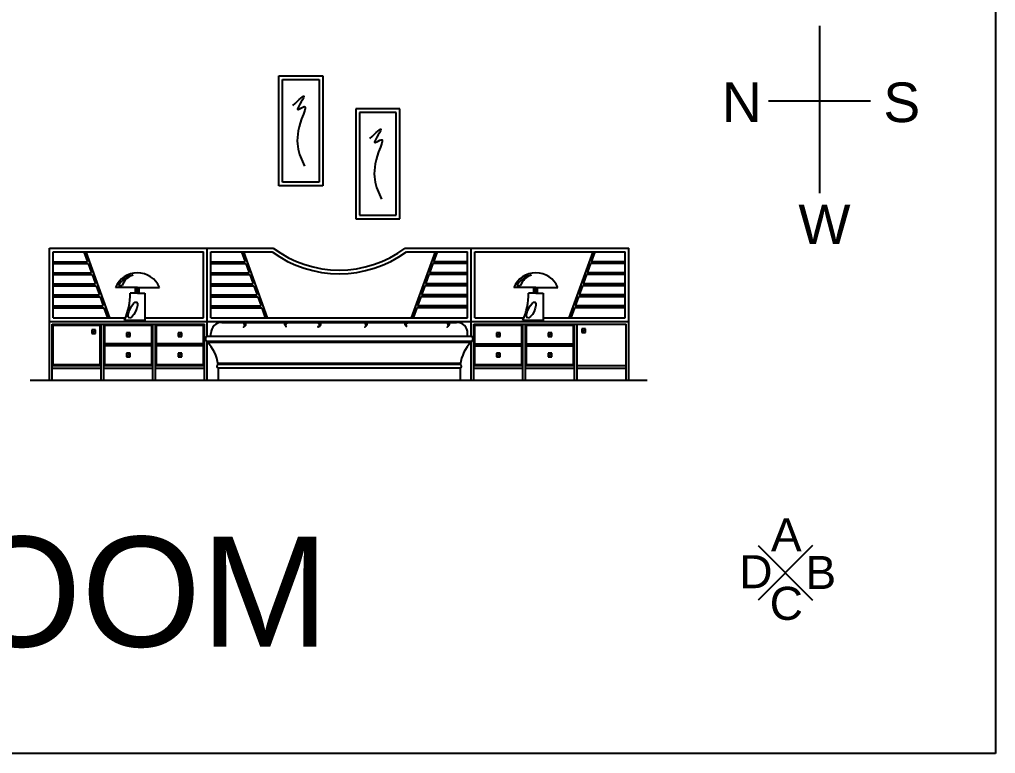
# Model space of a CAD drawing. Header units: metres. Extents: x 3586 to 7307, y 3108 to 6437.
# Drawn here: x 4051.414 to 4052.151, y 3261.086 to 3261.64 of the extents above; entities that cross this region are included whole.
import ezdxf

# ---------------------------------------------------------------- set-up
doc = ezdxf.new("R2010")
doc.units = ezdxf.units.M
doc.layers.add('TEXT', color=151, linetype='Continuous')
doc.styles.get("Standard").update_dxf_attribs({"font": 'arial.ttf'})
doc.linetypes.add('ZIGZAG', pattern='A,0.00254,-5.08,[131,ltypeshp.shx,S=5.08,R=0,X=-5.08,Y=0],-10.16,[131,ltypeshp.shx,S=5.08,R=180,X=5.08,Y=0],-5.08', length=20.32254)

msp = doc.modelspace()

# ---------------------------------------------------------------- linework, layer by layer
for p, q in [((4052.15091, 3262.36975), (4052.15091, 3261.08628)), ((4052.01818, 3261.63512), (4052.01818, 3261.5089)), ((4051.61006, 3261.51456), (4051.61006, 3261.59757)), ((4051.61006, 3261.59757), (4051.64327, 3261.59757)), ((4051.64327, 3261.59757), (4051.64327, 3261.51456)), ((4051.9797, 3261.57855), (4052.05666, 3261.57855)), ((4051.70138, 3261.57267), (4051.66817, 3261.57267)), ((4051.66817, 3261.57267), (4051.66817, 3261.48965)), ((4051.70138, 3261.48965), (4051.70138, 3261.57267)), ((4051.64327, 3261.51456), (4051.61006, 3261.51456)), ((4051.66817, 3261.48965), (4051.70138, 3261.48965)), ((4051.43712, 3261.3679), (4051.43712, 3261.46752)), ((4051.43712, 3261.46752), (4051.60591, 3261.46752)), ((4051.43989, 3261.41494), (4051.43989, 3261.46475)), ((4051.43989, 3261.46475), (4051.55334, 3261.46475)), ((4051.46295, 3261.46475), (4051.4657, 3261.45714)), ((4051.46442, 3261.46475), (4051.48244, 3261.41494)), ((4051.55334, 3261.41494), (4051.55334, 3261.46475)), ((4051.5561, 3261.40111), (4051.5561, 3261.46752)), ((4051.55887, 3261.46475), (4051.605, 3261.46475)), ((4051.55887, 3261.41494), (4051.55887, 3261.46475)), ((4051.58193, 3261.46475), (4051.58469, 3261.45714)), ((4051.58341, 3261.46475), (4051.60142, 3261.41494)), ((4051.70553, 3261.46752), (4051.87432, 3261.46752)), ((4051.70644, 3261.46475), (4051.75257, 3261.46475)), ((4051.72803, 3261.46475), (4051.71002, 3261.41494)), ((4051.7295, 3261.46475), (4051.72675, 3261.45714)), ((4051.75257, 3261.41494), (4051.75257, 3261.46475)), ((4051.75533, 3261.40111), (4051.75533, 3261.46752)), ((4051.7581, 3261.41494), (4051.7581, 3261.46475)), ((4051.7581, 3261.46475), (4051.87155, 3261.46475)), ((4051.84702, 3261.46475), (4051.829, 3261.41494)), ((4051.84849, 3261.46475), (4051.84573, 3261.45714)), ((4051.87155, 3261.41494), (4051.87155, 3261.46475)), ((4051.87432, 3261.3679), (4051.87432, 3261.46752)), ((4051.43989, 3261.45714), (4051.4657, 3261.45714)), ((4051.43989, 3261.45576), (4051.4662, 3261.45576)), ((4051.4662, 3261.45576), (4051.46871, 3261.44884)), ((4051.55887, 3261.45714), (4051.58469, 3261.45714)), ((4051.55887, 3261.45576), (4051.58519, 3261.45576)), ((4051.58519, 3261.45576), (4051.58769, 3261.44884)), ((4051.72625, 3261.45576), (4051.72375, 3261.44884)), ((4051.75257, 3261.45576), (4051.72625, 3261.45576)), ((4051.75257, 3261.45714), (4051.72675, 3261.45714)), ((4051.84523, 3261.45576), (4051.84273, 3261.44884)), ((4051.87155, 3261.45576), (4051.84523, 3261.45576)), ((4051.87155, 3261.45714), (4051.84573, 3261.45714)), ((4051.43989, 3261.44884), (4051.46871, 3261.44884)), ((4051.55887, 3261.44884), (4051.58769, 3261.44884)), ((4051.75257, 3261.44884), (4051.72375, 3261.44884)), ((4051.87155, 3261.44884), (4051.84273, 3261.44884)), ((4051.43989, 3261.44746), (4051.46921, 3261.44746)), ((4051.46921, 3261.44746), (4051.47171, 3261.44054)), ((4051.55887, 3261.44746), (4051.58819, 3261.44746)), ((4051.58819, 3261.44746), (4051.59069, 3261.44054)), ((4051.72325, 3261.44746), (4051.72075, 3261.44054)), ((4051.75257, 3261.44746), (4051.72325, 3261.44746)), ((4051.84223, 3261.44746), (4051.83973, 3261.44054)), ((4051.87155, 3261.44746), (4051.84223, 3261.44746)), ((4051.43989, 3261.44054), (4051.47171, 3261.44054)), ((4051.43989, 3261.43915), (4051.47221, 3261.43915)), ((4051.47221, 3261.43915), (4051.47471, 3261.43224)), ((4051.50344, 3261.43777), (4051.48684, 3261.43777)), ((4051.48909, 3261.43921), (4051.49189, 3261.43921)), ((4051.50344, 3261.43362), (4051.49791, 3261.43362)), ((4051.50206, 3261.43362), (4051.50206, 3261.43777)), ((4051.50344, 3261.43777), (4051.52004, 3261.43777)), ((4051.50344, 3261.43362), (4051.50344, 3261.43777)), ((4051.50344, 3261.43362), (4051.50897, 3261.43362)), ((4051.50482, 3261.43362), (4051.50482, 3261.43777)), ((4051.50897, 3261.43362), (4051.50897, 3261.41287)), ((4051.55887, 3261.44054), (4051.59069, 3261.44054)), ((4051.55887, 3261.43915), (4051.59119, 3261.43915)), ((4051.59119, 3261.43915), (4051.59369, 3261.43224)), ((4051.72025, 3261.43915), (4051.71774, 3261.43224)), ((4051.75257, 3261.43915), (4051.72025, 3261.43915)), ((4051.75257, 3261.44054), (4051.72075, 3261.44054)), ((4051.80406, 3261.43777), (4051.78746, 3261.43777)), ((4051.78971, 3261.43921), (4051.79251, 3261.43921)), ((4051.80406, 3261.43362), (4051.79853, 3261.43362)), ((4051.80268, 3261.43362), (4051.80268, 3261.43777)), ((4051.80406, 3261.43362), (4051.80406, 3261.43777)), ((4051.80406, 3261.43777), (4051.82066, 3261.43777)), ((4051.80406, 3261.43362), (4051.80959, 3261.43362)), ((4051.80544, 3261.43362), (4051.80544, 3261.43777)), ((4051.80959, 3261.43362), (4051.80959, 3261.41287)), ((4051.83923, 3261.43915), (4051.83673, 3261.43224)), ((4051.87155, 3261.43915), (4051.83923, 3261.43915)), ((4051.87155, 3261.44054), (4051.83973, 3261.44054)), ((4051.43989, 3261.43224), (4051.47471, 3261.43224)), ((4051.43989, 3261.43085), (4051.47521, 3261.43085)), ((4051.47521, 3261.43085), (4051.47771, 3261.42394)), ((4051.55887, 3261.43224), (4051.59369, 3261.43224)), ((4051.55887, 3261.43085), (4051.59419, 3261.43085)), ((4051.59419, 3261.43085), (4051.5967, 3261.42394)), ((4051.71724, 3261.43085), (4051.71474, 3261.42394)), ((4051.75257, 3261.43085), (4051.71724, 3261.43085)), ((4051.75257, 3261.43224), (4051.71774, 3261.43224)), ((4051.83623, 3261.43085), (4051.83372, 3261.42394)), ((4051.87155, 3261.43085), (4051.83623, 3261.43085)), ((4051.87155, 3261.43224), (4051.83673, 3261.43224)), ((4051.43989, 3261.42394), (4051.47771, 3261.42394)), ((4051.43989, 3261.42255), (4051.47821, 3261.42255)), ((4051.47821, 3261.42255), (4051.48097, 3261.41494)), ((4051.55887, 3261.42394), (4051.5967, 3261.42394)), ((4051.55887, 3261.42255), (4051.5972, 3261.42255)), ((4051.5972, 3261.42255), (4051.59995, 3261.41494)), ((4051.71424, 3261.42255), (4051.71149, 3261.41494)), ((4051.75257, 3261.42255), (4051.71424, 3261.42255)), ((4051.75257, 3261.42394), (4051.71474, 3261.42394)), ((4051.83322, 3261.42255), (4051.83047, 3261.41494)), ((4051.87155, 3261.42255), (4051.83322, 3261.42255)), ((4051.87155, 3261.42394), (4051.83372, 3261.42394)), ((4051.43712, 3261.41218), (4051.87432, 3261.41218)), ((4051.43989, 3261.41494), (4051.49452, 3261.41494)), ((4051.50897, 3261.41287), (4051.49367, 3261.41287)), ((4051.50897, 3261.41494), (4051.55334, 3261.41494)), ((4051.55887, 3261.41494), (4051.75257, 3261.41494)), ((4051.56717, 3261.41148), (4051.74427, 3261.41148)), ((4051.7581, 3261.41494), (4051.79514, 3261.41494)), ((4051.80959, 3261.41287), (4051.79429, 3261.41287)), ((4051.80959, 3261.41494), (4051.87155, 3261.41494)), ((4051.4392, 3261.3679), (4051.4392, 3261.4101)), ((4051.4392, 3261.4101), (4051.55403, 3261.4101)), ((4051.43989, 3261.37966), (4051.43989, 3261.40941)), ((4051.43989, 3261.40941), (4051.4754, 3261.40941)), ((4051.47194, 3261.40595), (4051.46917, 3261.40318)), ((4051.47194, 3261.40595), (4051.46917, 3261.40595)), ((4051.46917, 3261.40595), (4051.46917, 3261.40318)), ((4051.47194, 3261.40318), (4051.47194, 3261.40595)), ((4051.4754, 3261.37966), (4051.4754, 3261.40941)), ((4051.47609, 3261.3679), (4051.47609, 3261.4101)), ((4051.47817, 3261.3679), (4051.47817, 3261.4101)), ((4051.47886, 3261.40941), (4051.51437, 3261.40941)), ((4051.47886, 3261.39523), (4051.47886, 3261.40941)), ((4051.51437, 3261.39523), (4051.51437, 3261.40941)), ((4051.51506, 3261.3679), (4051.51506, 3261.4101)), ((4051.51713, 3261.3679), (4051.51713, 3261.4101)), ((4051.51783, 3261.40941), (4051.55334, 3261.40941)), ((4051.51783, 3261.39523), (4051.51783, 3261.40941)), ((4051.55334, 3261.39523), (4051.55334, 3261.40941)), ((4051.55403, 3261.3679), (4051.55403, 3261.4101)), ((4051.75741, 3261.3679), (4051.75741, 3261.4101)), ((4051.75741, 3261.4101), (4051.87224, 3261.4101)), ((4051.7581, 3261.40941), (4051.79361, 3261.40941)), ((4051.7581, 3261.39523), (4051.7581, 3261.40941)), ((4051.79361, 3261.39523), (4051.79361, 3261.40941)), ((4051.7943, 3261.3679), (4051.7943, 3261.4101)), ((4051.79638, 3261.3679), (4051.79638, 3261.4101)), ((4051.79707, 3261.39523), (4051.79707, 3261.40941)), ((4051.79707, 3261.40941), (4051.83258, 3261.40941)), ((4051.83258, 3261.39523), (4051.83258, 3261.40941)), ((4051.83327, 3261.3679), (4051.83327, 3261.4101)), ((4051.83535, 3261.3679), (4051.83535, 3261.4101)), ((4051.84157, 3261.40664), (4051.83881, 3261.40387)), ((4051.84157, 3261.40664), (4051.83881, 3261.40664)), ((4051.83881, 3261.40664), (4051.83881, 3261.40387)), ((4051.83881, 3261.40387), (4051.84157, 3261.40387)), ((4051.84157, 3261.40387), (4051.84157, 3261.40664)), ((4051.87224, 3261.3679), (4051.87224, 3261.4101)), ((4051.46917, 3261.40318), (4051.47194, 3261.40318)), ((4051.498, 3261.4037), (4051.49523, 3261.40093)), ((4051.498, 3261.4037), (4051.49523, 3261.4037)), ((4051.49523, 3261.4037), (4051.49523, 3261.40093)), ((4051.49523, 3261.40093), (4051.498, 3261.40093)), ((4051.498, 3261.40093), (4051.498, 3261.4037)), ((4051.53697, 3261.4037), (4051.5342, 3261.40093)), ((4051.53697, 3261.4037), (4051.5342, 3261.4037)), ((4051.5342, 3261.4037), (4051.5342, 3261.40093)), ((4051.5342, 3261.40093), (4051.53697, 3261.40093)), ((4051.53697, 3261.40093), (4051.53697, 3261.4037)), ((4051.5561, 3261.40111), (4051.75533, 3261.40111)), ((4051.5561, 3261.3679), (4051.5561, 3261.39696)), ((4051.75533, 3261.39696), (4051.5561, 3261.39696)), ((4051.55887, 3261.40111), (4051.55887, 3261.40318)), ((4051.75257, 3261.40111), (4051.75257, 3261.40318)), ((4051.75533, 3261.3679), (4051.75533, 3261.39696)), ((4051.77724, 3261.4037), (4051.77447, 3261.40093)), ((4051.77724, 3261.4037), (4051.77447, 3261.4037)), ((4051.77447, 3261.4037), (4051.77447, 3261.40093)), ((4051.77447, 3261.40093), (4051.77724, 3261.40093)), ((4051.77724, 3261.40093), (4051.77724, 3261.4037)), ((4051.81621, 3261.4037), (4051.81344, 3261.40093)), ((4051.81621, 3261.4037), (4051.81344, 3261.4037)), ((4051.81344, 3261.4037), (4051.81344, 3261.40093)), ((4051.81344, 3261.40093), (4051.81621, 3261.40093)), ((4051.81621, 3261.40093), (4051.81621, 3261.4037)), ((4051.51506, 3261.39454), (4051.47817, 3261.39454)), ((4051.51437, 3261.39523), (4051.47886, 3261.39523)), ((4051.47886, 3261.37966), (4051.47886, 3261.39384)), ((4051.51437, 3261.39384), (4051.47886, 3261.39384)), ((4051.51437, 3261.37966), (4051.51437, 3261.39384)), ((4051.55403, 3261.39454), (4051.51713, 3261.39454)), ((4051.55334, 3261.39523), (4051.51783, 3261.39523)), ((4051.51783, 3261.37966), (4051.51783, 3261.39384)), ((4051.55334, 3261.39384), (4051.51783, 3261.39384)), ((4051.55334, 3261.37966), (4051.55334, 3261.39384)), ((4051.75471, 3261.39626), (4051.55673, 3261.39626)), ((4051.75741, 3261.39454), (4051.7943, 3261.39454)), ((4051.7581, 3261.39523), (4051.79361, 3261.39523)), ((4051.7581, 3261.37966), (4051.7581, 3261.39384)), ((4051.7581, 3261.39384), (4051.79361, 3261.39384)), ((4051.79361, 3261.37966), (4051.79361, 3261.39384)), ((4051.79638, 3261.39454), (4051.83327, 3261.39454)), ((4051.79707, 3261.39523), (4051.83258, 3261.39523)), ((4051.79707, 3261.37966), (4051.79707, 3261.39384)), ((4051.79707, 3261.39384), (4051.83258, 3261.39384)), ((4051.83258, 3261.37966), (4051.83258, 3261.39384)), ((4051.498, 3261.38814), (4051.49523, 3261.38537)), ((4051.498, 3261.38814), (4051.49523, 3261.38814)), ((4051.49523, 3261.38814), (4051.49523, 3261.38537)), ((4051.49523, 3261.38537), (4051.498, 3261.38537)), ((4051.498, 3261.38537), (4051.498, 3261.38814)), ((4051.53697, 3261.38814), (4051.5342, 3261.38537)), ((4051.53697, 3261.38814), (4051.5342, 3261.38814)), ((4051.5342, 3261.38814), (4051.5342, 3261.38537)), ((4051.5342, 3261.38537), (4051.53697, 3261.38537)), ((4051.53697, 3261.38537), (4051.53697, 3261.38814)), ((4051.77724, 3261.38814), (4051.77447, 3261.38537)), ((4051.77724, 3261.38814), (4051.77447, 3261.38814)), ((4051.77447, 3261.38814), (4051.77447, 3261.38537)), ((4051.77447, 3261.38537), (4051.77724, 3261.38537)), ((4051.77724, 3261.38537), (4051.77724, 3261.38814)), ((4051.81621, 3261.38814), (4051.81344, 3261.38537)), ((4051.81621, 3261.38814), (4051.81344, 3261.38814)), ((4051.81344, 3261.38814), (4051.81344, 3261.38537)), ((4051.81344, 3261.38537), (4051.81621, 3261.38537)), ((4051.81621, 3261.38537), (4051.81621, 3261.38814)), ((4051.4392, 3261.37897), (4051.47609, 3261.37897)), ((4051.4392, 3261.3769), (4051.47609, 3261.3769)), ((4051.43989, 3261.37966), (4051.4754, 3261.37966)), ((4051.47817, 3261.37897), (4051.51506, 3261.37897)), ((4051.47817, 3261.3769), (4051.51506, 3261.3769)), ((4051.47886, 3261.37966), (4051.51437, 3261.37966)), ((4051.51713, 3261.37897), (4051.55403, 3261.37897)), ((4051.51713, 3261.3769), (4051.55403, 3261.3769)), ((4051.51783, 3261.37966), (4051.55334, 3261.37966)), ((4051.74714, 3261.38035), (4051.5643, 3261.38035)), ((4051.74703, 3261.37966), (4051.56441, 3261.37966)), ((4051.56441, 3261.3769), (4051.56441, 3261.3679)), ((4051.74703, 3261.3769), (4051.56441, 3261.3769)), ((4051.74703, 3261.3769), (4051.74703, 3261.3679)), ((4051.75741, 3261.37897), (4051.7943, 3261.37897)), ((4051.75741, 3261.3769), (4051.7943, 3261.3769)), ((4051.7581, 3261.37966), (4051.79361, 3261.37966)), ((4051.79638, 3261.37897), (4051.83327, 3261.37897)), ((4051.79638, 3261.3769), (4051.83327, 3261.3769)), ((4051.79707, 3261.37966), (4051.83258, 3261.37966)), ((4051.83535, 3261.37897), (4051.87224, 3261.37897)), ((4051.83535, 3261.3769), (4051.87224, 3261.3769)), ((4051.42242, 3261.3679), (4051.88801, 3261.3679)), ((4052.15091, 3261.08628), (4050.73309, 3261.08628))]:
    msp.add_line(p, q)
at = {"linetype": 'ZIGZAG', "ltscale": 0.002}
for p, q in [((4051.61283, 3261.51732), (4051.61283, 3261.5948)), ((4051.61283, 3261.5948), (4051.6405, 3261.5948)), ((4051.6405, 3261.5948), (4051.6405, 3261.51732)), ((4051.69861, 3261.5699), (4051.67094, 3261.5699)), ((4051.67094, 3261.5699), (4051.67094, 3261.49242)), ((4051.69861, 3261.49242), (4051.69861, 3261.5699)), ((4051.6405, 3261.51732), (4051.61283, 3261.51732)), ((4051.67094, 3261.49242), (4051.69861, 3261.49242))]:
    msp.add_line(p, q, dxfattribs=at)
for centre, radius, start, end in [((4051.65572, 3261.53393), 0.08578, 233.75068, 306.24932), ((4051.65572, 3261.53393), 0.08301, 233.1301, 306.8699), ((4051.50344, 3261.43085), 0.01799, 22.61986, 157.38014), ((4051.80406, 3261.43085), 0.01799, 22.61986, 157.38014), ((4051.50344, 3261.43085), 0.0166, 101.40082, 149.78424), ((4051.50335, 3261.43552), 0.01203, 105.3686, 162.1697), ((4051.80406, 3261.43085), 0.0166, 101.40082, 149.78424), ((4051.80397, 3261.43552), 0.01203, 105.3686, 162.1697), ((4051.44631, 3261.43348), 0.05165, 336.47656, 0.15382), ((4051.74693, 3261.43348), 0.05165, 336.47656, 0.15382), ((4051.56717, 3261.40318), 0.0083, 90, 180), ((4051.74427, 3261.40318), 0.0083, 0, 90), ((4051.55698, 3261.39903), 0.00225, 112.96566, 247.03434), ((4051.53249, 3261.37498), 0.03226, 8.34143, 42.94058), ((4051.77895, 3261.37498), 0.03226, 137.05942, 171.65857), ((4051.75445, 3261.39903), 0.00225, 292.96566, 67.03434), ((4051.56495, 3261.37828), 0.00149, 111.44499, 248.55501), ((4051.74649, 3261.37828), 0.00149, 291.44499, 68.55501)]:
    msp.add_arc(centre, radius, start, end)
for centre in [(4051.50002, 3261.42074), (4051.80064, 3261.42074)]:
    msp.add_ellipse(centre, major_axis=(-0.00287, -0.00597), ratio=0.349032)
for points in [[(4051.62081, 3261.57508), (4051.62911, 3261.58178), (4051.6247, 3261.5719), (4051.62929, 3261.57419), (4051.62735, 3261.56502), (4051.62947, 3261.52929)], [(4051.67892, 3261.55017), (4051.68722, 3261.55688), (4051.6828, 3261.547), (4051.6874, 3261.54929), (4051.68546, 3261.54011), (4051.68758, 3261.50439)], [(4051.58303, 3261.41148), (4051.58409, 3261.40999), (4051.58417, 3261.40843), (4051.58352, 3261.40786), (4051.58516, 3261.40949), (4051.58524, 3261.41064), (4051.58524, 3261.41148)], [(4051.61466, 3261.41148), (4051.61441, 3261.40995), (4051.61569, 3261.40838), (4051.61534, 3261.40977), (4051.61586, 3261.4107), (4051.61702, 3261.41148)], [(4051.63974, 3261.41148), (4051.64083, 3261.4099), (4051.64055, 3261.40863), (4051.63965, 3261.40809), (4051.64155, 3261.40918), (4051.64173, 3261.41045), (4051.64173, 3261.41148)], [(4051.6745, 3261.41148), (4051.67557, 3261.40999), (4051.67565, 3261.40843), (4051.67499, 3261.40786), (4051.67663, 3261.40949), (4051.67671, 3261.41064), (4051.67671, 3261.41148)], [(4051.70554, 3261.41148), (4051.70529, 3261.40995), (4051.70657, 3261.40838), (4051.70622, 3261.40977), (4051.70674, 3261.4107), (4051.70791, 3261.41148)], [(4051.73663, 3261.41148), (4051.7377, 3261.40999), (4051.73778, 3261.40843), (4051.73713, 3261.40786), (4051.73876, 3261.40949), (4051.73885, 3261.41064), (4051.73885, 3261.41148)]]:
    msp.add_spline(points, degree=3)
at = {"layer": 'TEXT'}
for p, q in [((4051.97183, 3261.24309), (4052.01292, 3261.202)), ((4052.01292, 3261.24309), (4051.97183, 3261.202))]:
    msp.add_line(p, q, dxfattribs=at)

# ---------------------------------------------------------------- texts
for s, height, p in [('N', 0.02988, (4051.94443, 3261.56254)), ('S', 0.02988, (4052.06628, 3261.56254)), ('W', 0.02988, (4052.00215, 3261.47048)), ('BEDROOM', 0.083012, (4051.04886, 3261.16683))]:
    msp.add_text(s, height=height).set_placement(p)
for s, p in [('A', (4051.98146, 3261.23877)), ('D', (4051.95758, 3261.21094)), ('B', (4052.00749, 3261.21034)), ('C', (4051.98053, 3261.18708))]:
    msp.add_text(s, height=0.0249, dxfattribs=at).set_placement(p)

doc.saveas('drawing.dxf')
